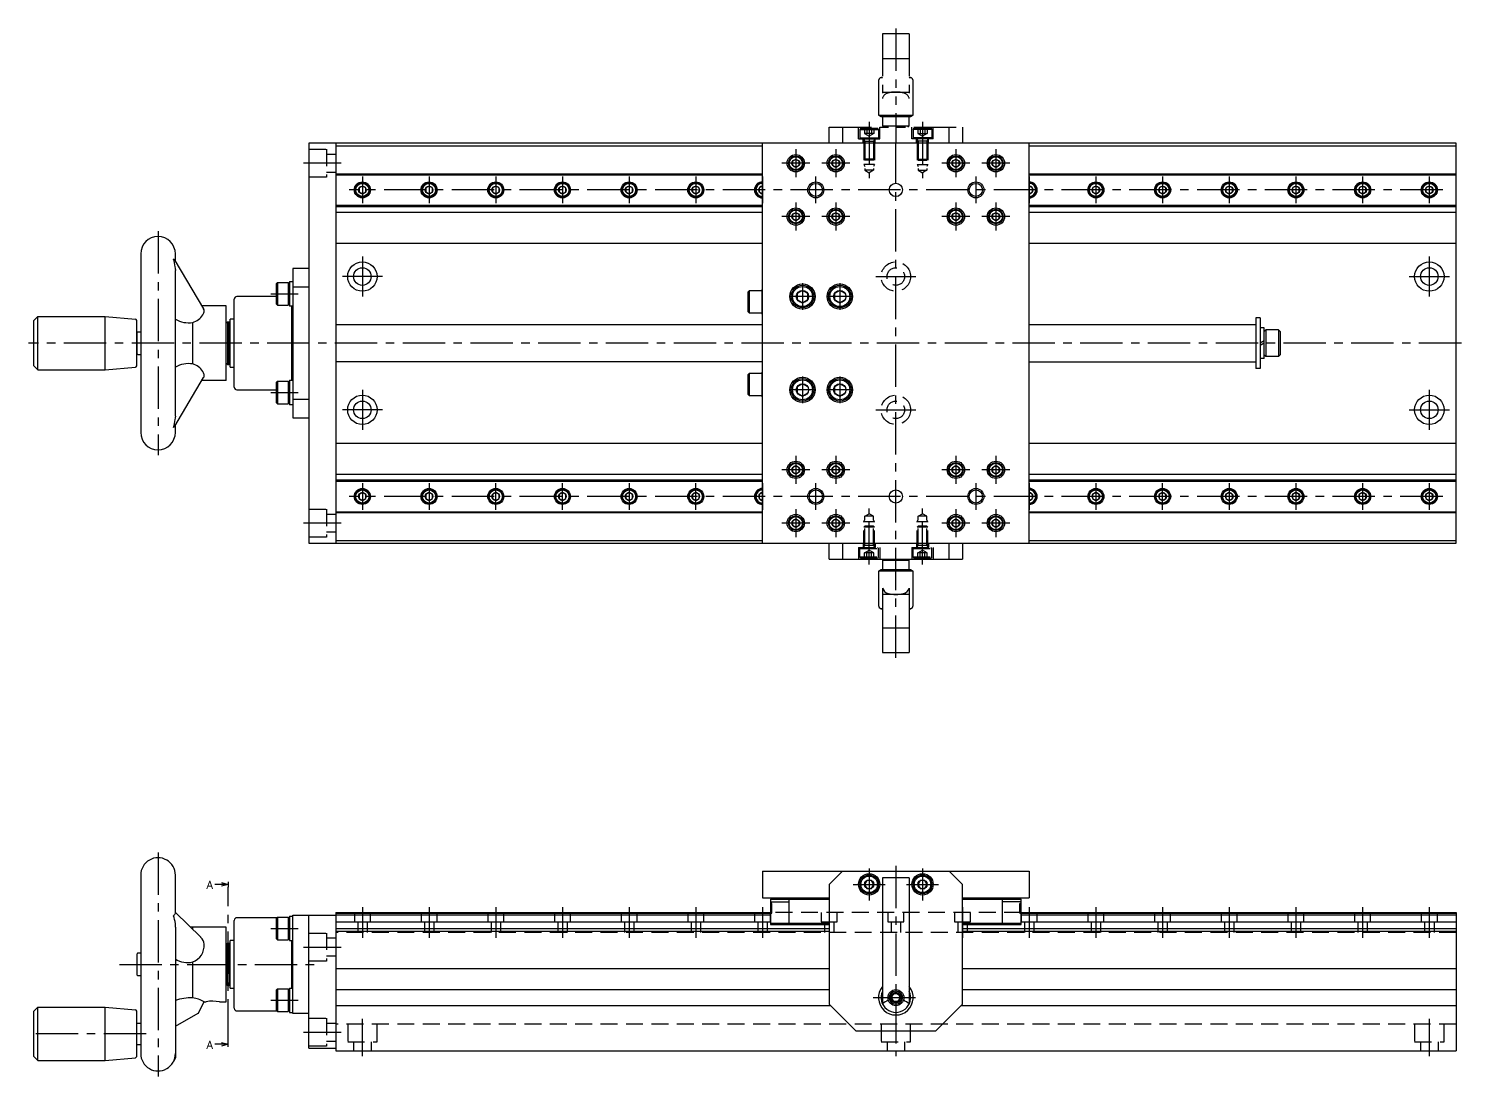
# Model space of a CAD drawing. Extents: x 0 to 819, y -11 to 401.
# Drawn here: x 282 to 819, y 8 to 401 of the extents above; entities that cross this region are included whole.
import ezdxf

# ---------------------------------------------------------------- set-up
doc = ezdxf.new("R2010")
doc.units = 0
doc.header["$LTSCALE"] = 0.5
for name, pattern in [('CENTER', [50.8, 31.75, -6.35, 6.35, -6.35]), ('DASHED', [19.05, 12.7, -6.35]), ('PHANTOM', [63.5, 31.75, -6.35, 6.35, -6.35, 6.35, -6.35])]:
    doc.linetypes.add(name, pattern=pattern)
doc.layers.get('0').update_dxf_attribs({"linetype": 'CONTINUOUS'})
for name, color, linetype in [('MSM_CENTER', 1, 'CENTER'), ('MSM_CONTINUOUS', 7, 'CONTINUOUS'), ('MSM_DASHED', 4, 'DASHED'), ('MSM_IMAGINARY', 6, 'PHANTOM'), ('MSM_NARROW', 5, 'CONTINUOUS'), ('MSM_PART_NUMBER', 7, 'CONTINUOUS')]:
    doc.layers.add(name, color=color, linetype=linetype)
doc.styles.get("Standard").update_dxf_attribs({"font": 'txt.shx', "height": 3, "bigfont": 'bigfont.shx'})

# ---------------------------------------------------------------- blocks, each defined once
blk = doc.blocks.new('_OPEN30')
at = {"color": 0, "linetype": 'BYBLOCK'}
for p, q in [((-1, 0.27), (0, 0)), ((0, 0), (-1, -0.27)), ((0, 0), (-1, 0))]:
    blk.add_line(p, q, dxfattribs=at)

msp = doc.modelspace()

# ---------------------------------------------------------------- linework, layer by layer
at = {"layer": 'MSM_CENTER'}
for p, q in [((596.95, 366), (596.95, 344.96)), ((616.95, 366), (616.95, 344.96)), ((569.45, 355.75), (569.45, 345.25)), ((584.45, 355.75), (584.45, 345.25)), ((606.95, 165), (606.95, 358)), ((629.45, 355.75), (629.45, 345.25)), ((644.45, 355.75), (644.45, 345.25)), ((398.95, 350.5), (384.95, 350.5)), ((574.7, 350.5), (564.2, 350.5)), ((589.7, 350.5), (579.2, 350.5)), ((634.7, 350.5), (624.2, 350.5)), ((649.7, 350.5), (639.2, 350.5)), ((406.95, 345.5), (406.95, 335.5)), ((431.95, 345.5), (431.95, 335.5)), ((456.95, 345.5), (456.95, 335.5)), ((481.95, 345.5), (481.95, 335.5)), ((506.95, 345.5), (506.95, 335.5)), ((531.95, 345.5), (531.95, 335.5)), ((556.95, 345.5), (556.95, 335.5)), ((576.95, 335.5), (576.95, 345.5)), ((636.95, 345.5), (636.95, 335.5)), ((656.95, 345.5), (656.95, 335.5)), ((681.95, 345.5), (681.95, 335.5)), ((706.95, 345.5), (706.95, 335.5)), ((731.95, 345.5), (731.95, 335.5)), ((756.95, 345.5), (756.95, 335.5)), ((781.95, 345.5), (781.95, 335.5)), ((806.95, 345.5), (806.95, 335.5)), ((811.95, 340.5), (401.95, 340.5)), ((569.45, 335.75), (569.45, 325.25)), ((584.45, 335.75), (584.45, 325.25)), ((629.45, 335.75), (629.45, 325.25)), ((644.45, 335.75), (644.45, 325.25)), ((574.7, 330.5), (564.2, 330.5)), ((589.7, 330.5), (579.2, 330.5)), ((634.7, 330.5), (624.2, 330.5)), ((649.7, 330.5), (639.2, 330.5)), ((330.35, 325), (330.35, 241)), ((406.95, 315.5), (406.95, 300.5)), ((806.95, 315.5), (806.95, 300.5)), ((414.45, 308), (399.45, 308)), ((599.45, 308), (614.45, 308)), ((799.45, 308), (814.45, 308)), ((372.65, 301.5), (382.95, 301.5)), ((571.95, 305.5), (571.95, 295.5)), ((585.95, 305.5), (585.95, 295.5)), ((576.95, 300.5), (566.95, 300.5)), ((590.95, 300.5), (580.95, 300.5)), ((818.95, 283), (281.85, 283)), ((571.95, 270.5), (571.95, 260.5)), ((585.95, 270.5), (585.95, 260.5)), ((372.65, 264.5), (382.95, 264.5)), ((406.95, 265.5), (406.95, 250.5)), ((576.95, 265.5), (566.95, 265.5)), ((590.95, 265.5), (580.95, 265.5)), ((806.95, 265.5), (806.95, 250.5)), ((414.45, 258), (399.45, 258)), ((599.45, 258), (614.45, 258)), ((799.45, 258), (814.45, 258)), ((569.45, 240.75), (569.45, 230.25)), ((584.45, 240.75), (584.45, 230.25)), ((629.45, 240.75), (629.45, 230.25)), ((644.45, 240.75), (644.45, 230.25)), ((574.7, 235.5), (564.2, 235.5)), ((589.7, 235.5), (579.2, 235.5)), ((634.7, 235.5), (624.2, 235.5)), ((649.7, 235.5), (639.2, 235.5)), ((406.95, 230.5), (406.95, 220.5)), ((431.95, 230.5), (431.95, 220.5)), ((456.95, 220.5), (456.95, 230.5)), ((481.95, 220.5), (481.95, 230.5)), ((506.95, 230.5), (506.95, 220.5)), ((531.95, 220.5), (531.95, 230.5)), ((556.95, 230.5), (556.95, 220.5)), ((576.95, 220.5), (576.95, 230.5)), ((636.95, 230.5), (636.95, 220.5)), ((656.95, 230.5), (656.95, 220.5)), ((681.95, 230.5), (681.95, 220.5)), ((706.95, 220.5), (706.95, 230.5)), ((731.95, 230.5), (731.95, 220.5)), ((756.95, 230.5), (756.95, 220.5)), ((781.95, 230.5), (781.95, 220.5)), ((806.95, 230.5), (806.95, 220.5)), ((811.95, 225.5), (401.95, 225.5)), ((569.45, 220.75), (569.45, 210.25)), ((584.45, 220.75), (584.45, 210.25)), ((596.95, 200), (596.95, 221.03)), ((616.95, 200), (616.95, 221.03)), ((629.45, 220.75), (629.45, 210.25)), ((644.45, 220.75), (644.45, 210.25)), ((398.95, 215.5), (384.95, 215.5)), ((574.7, 215.5), (564.2, 215.5)), ((589.7, 215.5), (579.2, 215.5)), ((634.7, 215.5), (624.2, 215.5)), ((649.7, 215.5), (639.2, 215.5)), ((330.35, 92), (330.35, 7.98)), ((596.95, 86), (596.95, 74)), ((606.95, 87), (606.95, 15.5)), ((616.95, 86), (616.95, 74)), ((356.65, 21), (356.65, 79)), ((590.95, 80), (602.95, 80)), ((610.95, 80), (622.95, 80)), ((406.95, 71.5), (406.95, 60)), ((431.95, 71.5), (431.95, 60)), ((456.95, 71.5), (456.95, 60)), ((481.95, 71.5), (481.95, 60)), ((506.95, 71.5), (506.95, 60)), ((531.95, 71.5), (531.95, 60)), ((556.95, 71.5), (556.95, 60)), ((581.95, 71.5), (581.95, 60)), ((631.95, 71.5), (631.95, 60)), ((656.95, 71.5), (656.95, 60)), ((681.95, 71.5), (681.95, 60)), ((706.95, 71.5), (706.95, 60)), ((731.95, 71.5), (731.95, 60)), ((756.95, 71.5), (756.95, 60)), ((781.95, 71.5), (781.95, 60)), ((806.95, 71.5), (806.95, 60)), ((372.65, 63.5), (382.95, 63.5)), ((384.95, 56.5), (398.95, 56.5)), ((315.85, 50), (388.95, 50)), ((372.65, 36.5), (382.95, 36.5)), ((598.45, 37.5), (615.45, 37.5)), ((406.95, 15.5), (406.95, 29.5)), ((806.95, 29.5), (806.95, 15.5)), ((325.85, 23.98), (281.85, 23.98)), ((384.95, 24.5), (398.95, 24.5))]:
    msp.add_line(p, q, dxfattribs=at)
at = {"layer": 'MSM_CONTINUOUS'}
for p, q in [((386.95, 358), (386.95, 208)), ((816.95, 358), (386.95, 358)), ((396.95, 358), (396.95, 208)), ((396.95, 357), (556.95, 357)), ((556.95, 208), (556.95, 358)), ((656.95, 208), (656.95, 358)), ((656.95, 357), (816.95, 357)), ((816.95, 208), (816.95, 358)), ((569.45, 351.94), (568.2, 351.22)), ((568.2, 351.22), (568.2, 349.77)), ((568.2, 349.77), (569.45, 349.05)), ((570.7, 351.22), (569.45, 351.94)), ((569.45, 349.05), (570.7, 349.77)), ((570.7, 349.77), (570.7, 351.22)), ((584.45, 351.94), (583.2, 351.22)), ((583.2, 351.22), (583.2, 349.77)), ((583.2, 349.77), (584.45, 349.05)), ((585.7, 351.22), (584.45, 351.94)), ((584.45, 349.05), (585.7, 349.77)), ((585.7, 349.77), (585.7, 351.22)), ((629.45, 351.94), (628.2, 351.22)), ((628.2, 351.22), (628.2, 349.77)), ((628.2, 349.77), (629.45, 349.05)), ((630.7, 351.22), (629.45, 351.94)), ((629.45, 349.05), (630.7, 349.77)), ((630.7, 349.77), (630.7, 351.22)), ((644.45, 351.94), (643.2, 351.22)), ((643.2, 351.22), (643.2, 349.77)), ((643.2, 349.77), (644.45, 349.05)), ((645.7, 351.22), (644.45, 351.94)), ((644.45, 349.05), (645.7, 349.77)), ((645.7, 349.77), (645.7, 351.22)), ((396.95, 346.5), (556.95, 346.5)), ((396.95, 346.2), (556.95, 346.2)), ((656.95, 346.5), (816.95, 346.5)), ((656.95, 346.2), (816.95, 346.2)), ((406.95, 341.94), (405.7, 341.22)), ((405.7, 341.22), (405.7, 339.77)), ((405.7, 339.77), (406.95, 339.05)), ((408.2, 341.22), (406.95, 341.94)), ((406.95, 339.05), (408.2, 339.77)), ((408.2, 339.77), (408.2, 341.22)), ((431.95, 341.94), (430.7, 341.22)), ((430.7, 341.22), (430.7, 339.77)), ((430.7, 339.77), (431.95, 339.05)), ((433.2, 341.22), (431.95, 341.94)), ((431.95, 339.05), (433.2, 339.77)), ((433.2, 339.77), (433.2, 341.22)), ((456.95, 341.94), (455.7, 341.22)), ((455.7, 341.22), (455.7, 339.77)), ((455.7, 339.77), (456.95, 339.05)), ((458.2, 341.22), (456.95, 341.94)), ((456.95, 339.05), (458.2, 339.77)), ((458.2, 339.77), (458.2, 341.22)), ((481.95, 341.94), (480.7, 341.22)), ((480.7, 341.22), (480.7, 339.77)), ((480.7, 339.77), (481.95, 339.05)), ((483.2, 341.22), (481.95, 341.94)), ((481.95, 339.05), (483.2, 339.77)), ((483.2, 339.77), (483.2, 341.22)), ((506.95, 341.94), (505.7, 341.22)), ((505.7, 341.22), (505.7, 339.77)), ((505.7, 339.77), (506.95, 339.05)), ((508.2, 341.22), (506.95, 341.94)), ((506.95, 339.05), (508.2, 339.77)), ((508.2, 339.77), (508.2, 341.22)), ((531.95, 341.94), (530.7, 341.22)), ((530.7, 341.22), (530.7, 339.77)), ((530.7, 339.77), (531.95, 339.05)), ((533.2, 341.22), (531.95, 341.94)), ((531.95, 339.05), (533.2, 339.77)), ((533.2, 339.77), (533.2, 341.22)), ((556.95, 341.94), (555.7, 341.22)), ((555.7, 341.22), (555.7, 339.77)), ((555.7, 339.77), (556.95, 339.05)), ((658.2, 341.22), (656.95, 341.94)), ((656.95, 339.05), (658.2, 339.77)), ((658.2, 339.77), (658.2, 341.22)), ((681.95, 341.94), (680.7, 341.22)), ((680.7, 341.22), (680.7, 339.77)), ((680.7, 339.77), (681.95, 339.05)), ((683.2, 341.22), (681.95, 341.94)), ((681.95, 339.05), (683.2, 339.77)), ((683.2, 339.77), (683.2, 341.22)), ((706.95, 341.94), (705.7, 341.22)), ((705.7, 341.22), (705.7, 339.77)), ((705.7, 339.77), (706.95, 339.05)), ((708.2, 341.22), (706.95, 341.94)), ((706.95, 339.05), (708.2, 339.77)), ((708.2, 339.77), (708.2, 341.22)), ((731.95, 341.94), (730.7, 341.22)), ((730.7, 341.22), (730.7, 339.77)), ((730.7, 339.77), (731.95, 339.05)), ((733.2, 341.22), (731.95, 341.94)), ((731.95, 339.05), (733.2, 339.77)), ((733.2, 339.77), (733.2, 341.22)), ((756.95, 341.94), (755.7, 341.22)), ((755.7, 341.22), (755.7, 339.77)), ((755.7, 339.77), (756.95, 339.05)), ((758.2, 341.22), (756.95, 341.94)), ((756.95, 339.05), (758.2, 339.77)), ((758.2, 339.77), (758.2, 341.22)), ((781.95, 341.94), (780.7, 341.22)), ((780.7, 341.22), (780.7, 339.77)), ((780.7, 339.77), (781.95, 339.05)), ((783.2, 341.22), (781.95, 341.94)), ((781.95, 339.05), (783.2, 339.77)), ((783.2, 339.77), (783.2, 341.22)), ((806.95, 341.94), (805.7, 341.22)), ((805.7, 341.22), (805.7, 339.77)), ((805.7, 339.77), (806.95, 339.05)), ((808.2, 341.22), (806.95, 341.94)), ((806.95, 339.05), (808.2, 339.77)), ((808.2, 339.77), (808.2, 341.22)), ((396.95, 334.79), (556.95, 334.79)), ((396.95, 334.5), (556.95, 334.5)), ((396.95, 334.24), (556.95, 334.24)), ((656.95, 334.79), (816.95, 334.79)), ((656.95, 334.5), (816.95, 334.5)), ((656.95, 334.24), (816.95, 334.24)), ((396.95, 332.12), (556.95, 332.12)), ((569.45, 331.94), (568.2, 331.22)), ((568.2, 331.22), (568.2, 329.77)), ((568.2, 329.77), (569.45, 329.05)), ((570.7, 331.22), (569.45, 331.94)), ((569.45, 329.05), (570.7, 329.77)), ((570.7, 329.77), (570.7, 331.22)), ((584.45, 331.94), (583.2, 331.22)), ((583.2, 331.22), (583.2, 329.77)), ((583.2, 329.77), (584.45, 329.05)), ((585.7, 331.22), (584.45, 331.94)), ((584.45, 329.05), (585.7, 329.77)), ((585.7, 329.77), (585.7, 331.22)), ((629.45, 331.94), (628.2, 331.22)), ((628.2, 331.22), (628.2, 329.77)), ((628.2, 329.77), (629.45, 329.05)), ((630.7, 331.22), (629.45, 331.94)), ((629.45, 329.05), (630.7, 329.77)), ((630.7, 329.77), (630.7, 331.22)), ((644.45, 331.94), (643.2, 331.22)), ((643.2, 331.22), (643.2, 329.77)), ((643.2, 329.77), (644.45, 329.05)), ((645.7, 331.22), (644.45, 331.94)), ((644.45, 329.05), (645.7, 329.77)), ((645.7, 329.77), (645.7, 331.22)), ((656.95, 332.12), (816.95, 332.12)), ((396.95, 320.5), (556.95, 320.5)), ((656.95, 320.5), (816.95, 320.5)), ((323.85, 316.5), (323.85, 249.5)), ((336.69, 314.07), (347.46, 295.86)), ((336.85, 313.79), (336.85, 316.5)), ((336.85, 310.27), (336.85, 310.28)), ((336.85, 255.72), (336.85, 310.27)), ((386.95, 311), (380.95, 311)), ((380.95, 311), (380.95, 255)), ((375.15, 305.75), (374.65, 305.25)), ((374.65, 305.25), (374.65, 297.75)), ((375.15, 305.75), (375.15, 297.25)), ((375.15, 305.75), (379.15, 305.75)), ((379.15, 305.75), (379.65, 305.25)), ((379.15, 305.75), (379.15, 297.25)), ((379.65, 306.1), (380.95, 306.1)), ((379.65, 306.1), (379.65, 296.9)), ((386.95, 304.01), (380.95, 304.01)), ((551.65, 302.25), (552.15, 302.75)), ((551.65, 294.75), (551.65, 302.25)), ((552.15, 302.75), (556.65, 302.75)), ((552.15, 294.25), (552.15, 302.75)), ((556.65, 303.1), (556.95, 303.1)), ((556.65, 303.1), (556.65, 293.9)), ((571.95, 302.8), (569.95, 301.65)), ((569.95, 301.65), (569.95, 299.34)), ((573.95, 301.65), (571.95, 302.8)), ((573.95, 299.34), (573.95, 301.65)), ((585.95, 302.8), (583.95, 301.65)), ((583.95, 301.65), (583.95, 299.34)), ((587.95, 301.65), (585.95, 302.8)), ((355.85, 297), (346.79, 297)), ((355.85, 269), (355.85, 297)), ((358.95, 266.5), (358.95, 299.5)), ((374.65, 300.5), (359.95, 300.5)), ((375.15, 297.25), (374.65, 297.75)), ((375.15, 297.25), (379.15, 297.25)), ((379.15, 297.25), (379.65, 297.75)), ((380.95, 296.9), (379.65, 296.9)), ((380.55, 269.1), (380.55, 296.9)), ((556.65, 298.5), (556.95, 298.67)), ((556.65, 297.74), (556.95, 297.92)), ((569.95, 299.34), (571.95, 298.19)), ((571.95, 298.19), (573.95, 299.34)), ((583.95, 299.34), (585.95, 298.19)), ((585.95, 298.19), (587.95, 299.34)), ((283.85, 291.5), (285.35, 293)), ((283.85, 274.5), (283.85, 291.5)), ((285.35, 273), (285.35, 293)), ((285.35, 293), (310.52, 293)), ((310.52, 273), (310.52, 293)), ((310.52, 293), (321.9, 292)), ((322.35, 274.49), (322.35, 291.5)), ((343.35, 275.2), (343.35, 290.79)), ((356.35, 291), (355.85, 290.5)), ((356.35, 291), (356.35, 275)), ((356.35, 291), (356.95, 291)), ((356.95, 275), (356.95, 291)), ((356.95, 291), (357.45, 290.5)), ((358.95, 292), (357.45, 292)), ((357.45, 274), (357.45, 292)), ((552.15, 294.25), (551.65, 294.75)), ((556.65, 294.25), (552.15, 294.25)), ((556.65, 293.9), (556.95, 293.9)), ((741.95, 292.5), (741.95, 273.5)), ((743.55, 292.5), (741.95, 292.5)), ((743.55, 292.5), (743.55, 273.5)), ((322.55, 287), (322.35, 287)), ((322.55, 279), (322.55, 287)), ((322.8, 287.25), (323.85, 287.25)), ((396.95, 290), (556.95, 290)), ((656.95, 290), (741.95, 290)), ((745.05, 288.7), (743.55, 288.7)), ((745.05, 277.3), (745.05, 288.7)), ((745.65, 288), (745.05, 287.4)), ((745.65, 288), (745.65, 278)), ((750.45, 288), (745.65, 288)), ((750.45, 288), (750.45, 278)), ((750.45, 288), (751.05, 287.4)), ((751.05, 287.4), (751.05, 278.6)), ((558.95, 283), (558.95, 283)), ((745.05, 283.86), (743.55, 283)), ((745.05, 283), (743.55, 282.13)), ((283.85, 274.5), (285.35, 273)), ((310.52, 273), (321.9, 273.99)), ((322.55, 279), (322.35, 279)), ((322.8, 278.75), (323.85, 278.75)), ((356.35, 275), (355.85, 275.5)), ((356.35, 275), (356.95, 275)), ((356.95, 275), (357.45, 275.5)), ((357.45, 274), (358.95, 274)), ((556.95, 276), (396.95, 276)), ((656.95, 276), (741.95, 276)), ((745.05, 277.3), (743.55, 277.3)), ((745.65, 278), (745.05, 278.6)), ((750.45, 278), (745.65, 278)), ((750.45, 278), (751.05, 278.6)), ((285.35, 273), (310.52, 273)), ((336.69, 251.92), (347.46, 270.13)), ((355.85, 269), (346.79, 269)), ((375.15, 268.75), (374.65, 268.25)), ((375.15, 268.75), (375.15, 260.25)), ((375.15, 268.75), (379.15, 268.75)), ((379.15, 268.75), (379.65, 268.25)), ((379.15, 268.75), (379.15, 260.25)), ((379.65, 269.1), (380.95, 269.1)), ((379.65, 269.1), (379.65, 259.9)), ((551.65, 271.25), (552.15, 271.75)), ((551.65, 263.75), (551.65, 271.25)), ((552.15, 271.75), (556.65, 271.75)), ((552.15, 263.25), (552.15, 271.75)), ((556.65, 272.1), (556.95, 272.1)), ((556.65, 272.1), (556.65, 262.9)), ((743.55, 273.5), (741.95, 273.5)), ((359.95, 265.5), (374.65, 265.5)), ((374.65, 268.25), (374.65, 260.75)), ((552.15, 263.25), (551.65, 263.75)), ((556.65, 263.25), (552.15, 263.25)), ((556.65, 267.5), (556.95, 267.67)), ((556.65, 266.74), (556.95, 266.92)), ((571.95, 267.8), (569.95, 266.65)), ((569.95, 266.65), (569.95, 264.34)), ((569.95, 264.34), (571.95, 263.19)), ((573.95, 266.65), (571.95, 267.8)), ((571.95, 263.19), (573.95, 264.34)), ((585.95, 267.8), (583.95, 266.65)), ((583.95, 266.65), (583.95, 264.34)), ((583.95, 264.34), (585.95, 263.19)), ((587.95, 266.65), (585.95, 267.8)), ((585.95, 263.19), (587.95, 264.34)), ((375.15, 260.25), (374.65, 260.75)), ((375.15, 260.25), (379.15, 260.25)), ((379.15, 260.25), (379.65, 260.75)), ((380.95, 259.9), (379.65, 259.9)), ((380.95, 261.98), (386.95, 261.98)), ((556.65, 262.9), (556.95, 262.9)), ((336.85, 255.72), (336.85, 255.71)), ((380.95, 255), (386.95, 255)), ((336.85, 249.5), (336.85, 252.2)), ((396.95, 245.5), (556.95, 245.5)), ((656.95, 245.5), (816.95, 245.5)), ((569.45, 236.94), (568.2, 236.22)), ((570.7, 236.22), (569.45, 236.94)), ((584.45, 236.94), (583.2, 236.22)), ((585.7, 236.22), (584.45, 236.94)), ((629.45, 236.94), (628.2, 236.22)), ((630.7, 236.22), (629.45, 236.94)), ((644.45, 236.94), (643.2, 236.22)), ((645.7, 236.22), (644.45, 236.94)), ((396.95, 233.87), (556.95, 233.87)), ((396.95, 231.75), (556.95, 231.75)), ((396.95, 231.5), (556.95, 231.5)), ((396.95, 231.2), (556.95, 231.2)), ((568.2, 236.22), (568.2, 234.77)), ((568.2, 234.77), (569.45, 234.05)), ((569.45, 234.05), (570.7, 234.77)), ((570.7, 234.77), (570.7, 236.22)), ((583.2, 236.22), (583.2, 234.77)), ((583.2, 234.77), (584.45, 234.05)), ((584.45, 234.05), (585.7, 234.77)), ((585.7, 234.77), (585.7, 236.22)), ((628.2, 236.22), (628.2, 234.77)), ((628.2, 234.77), (629.45, 234.05)), ((629.45, 234.05), (630.7, 234.77)), ((630.7, 234.77), (630.7, 236.22)), ((643.2, 236.22), (643.2, 234.77)), ((643.2, 234.77), (644.45, 234.05)), ((644.45, 234.05), (645.7, 234.77)), ((645.7, 234.77), (645.7, 236.22)), ((656.95, 233.87), (816.95, 233.87)), ((656.95, 231.75), (816.95, 231.75)), ((656.95, 231.5), (816.95, 231.5)), ((656.95, 231.2), (816.95, 231.2)), ((406.95, 226.94), (405.7, 226.22)), ((405.7, 226.22), (405.7, 224.77)), ((408.2, 226.22), (406.95, 226.94)), ((408.2, 224.77), (408.2, 226.22)), ((431.95, 226.94), (430.7, 226.22)), ((430.7, 226.22), (430.7, 224.77)), ((433.2, 226.22), (431.95, 226.94)), ((433.2, 224.77), (433.2, 226.22)), ((456.95, 226.94), (455.7, 226.22)), ((455.7, 226.22), (455.7, 224.77)), ((458.2, 226.22), (456.95, 226.94)), ((458.2, 224.77), (458.2, 226.22)), ((481.95, 226.94), (480.7, 226.22)), ((480.7, 226.22), (480.7, 224.77)), ((483.2, 226.22), (481.95, 226.94)), ((483.2, 224.77), (483.2, 226.22)), ((506.95, 226.94), (505.7, 226.22)), ((505.7, 226.22), (505.7, 224.77)), ((508.2, 226.22), (506.95, 226.94)), ((508.2, 224.77), (508.2, 226.22)), ((531.95, 226.94), (530.7, 226.22)), ((530.7, 226.22), (530.7, 224.77)), ((533.2, 226.22), (531.95, 226.94)), ((533.2, 224.77), (533.2, 226.22)), ((556.95, 226.94), (555.7, 226.22)), ((555.7, 226.22), (555.7, 224.77)), ((658.2, 226.22), (656.95, 226.94)), ((658.2, 224.77), (658.2, 226.22)), ((681.95, 226.94), (680.7, 226.22)), ((680.7, 226.22), (680.7, 224.77)), ((683.2, 226.22), (681.95, 226.94)), ((683.2, 224.77), (683.2, 226.22)), ((706.95, 226.94), (705.7, 226.22)), ((705.7, 226.22), (705.7, 224.77)), ((708.2, 226.22), (706.95, 226.94)), ((708.2, 224.77), (708.2, 226.22)), ((731.95, 226.94), (730.7, 226.22)), ((730.7, 226.22), (730.7, 224.77)), ((733.2, 226.22), (731.95, 226.94)), ((733.2, 224.77), (733.2, 226.22)), ((756.95, 226.94), (755.7, 226.22)), ((755.7, 226.22), (755.7, 224.77)), ((758.2, 226.22), (756.95, 226.94)), ((758.2, 224.77), (758.2, 226.22)), ((781.95, 226.94), (780.7, 226.22)), ((780.7, 226.22), (780.7, 224.77)), ((783.2, 226.22), (781.95, 226.94)), ((783.2, 224.77), (783.2, 226.22)), ((806.95, 226.94), (805.7, 226.22)), ((805.7, 226.22), (805.7, 224.77)), ((808.2, 226.22), (806.95, 226.94)), ((808.2, 224.77), (808.2, 226.22)), ((405.7, 224.77), (406.95, 224.05)), ((406.95, 224.05), (408.2, 224.77)), ((430.7, 224.77), (431.95, 224.05)), ((431.95, 224.05), (433.2, 224.77)), ((455.7, 224.77), (456.95, 224.05)), ((456.95, 224.05), (458.2, 224.77)), ((480.7, 224.77), (481.95, 224.05)), ((481.95, 224.05), (483.2, 224.77)), ((505.7, 224.77), (506.95, 224.05)), ((506.95, 224.05), (508.2, 224.77)), ((530.7, 224.77), (531.95, 224.05)), ((531.95, 224.05), (533.2, 224.77)), ((555.7, 224.77), (556.95, 224.05)), ((656.95, 224.05), (658.2, 224.77)), ((680.7, 224.77), (681.95, 224.05)), ((681.95, 224.05), (683.2, 224.77)), ((705.7, 224.77), (706.95, 224.05)), ((706.95, 224.05), (708.2, 224.77)), ((730.7, 224.77), (731.95, 224.05)), ((731.95, 224.05), (733.2, 224.77)), ((755.7, 224.77), (756.95, 224.05)), ((756.95, 224.05), (758.2, 224.77)), ((780.7, 224.77), (781.95, 224.05)), ((781.95, 224.05), (783.2, 224.77)), ((805.7, 224.77), (806.95, 224.05)), ((806.95, 224.05), (808.2, 224.77)), ((396.95, 219.79), (556.95, 219.79)), ((396.95, 219.5), (556.95, 219.5)), ((569.45, 216.94), (568.2, 216.22)), ((568.2, 216.22), (568.2, 214.77)), ((570.7, 216.22), (569.45, 216.94)), ((570.7, 214.77), (570.7, 216.22)), ((584.45, 216.94), (583.2, 216.22)), ((583.2, 216.22), (583.2, 214.77)), ((585.7, 216.22), (584.45, 216.94)), ((585.7, 214.77), (585.7, 216.22)), ((629.45, 216.94), (628.2, 216.22)), ((628.2, 216.22), (628.2, 214.77)), ((630.7, 216.22), (629.45, 216.94)), ((630.7, 214.77), (630.7, 216.22)), ((644.45, 216.94), (643.2, 216.22)), ((643.2, 216.22), (643.2, 214.77)), ((645.7, 216.22), (644.45, 216.94)), ((645.7, 214.77), (645.7, 216.22)), ((656.95, 219.79), (816.95, 219.79)), ((656.95, 219.5), (816.95, 219.5)), ((568.2, 214.77), (569.45, 214.05)), ((569.45, 214.05), (570.7, 214.77)), ((583.2, 214.77), (584.45, 214.05)), ((584.45, 214.05), (585.7, 214.77)), ((628.2, 214.77), (629.45, 214.05)), ((629.45, 214.05), (630.7, 214.77)), ((643.2, 214.77), (644.45, 214.05)), ((644.45, 214.05), (645.7, 214.77)), ((386.95, 208), (816.95, 208)), ((396.95, 209), (556.95, 209)), ((581.95, 202), (581.95, 208)), ((586.95, 208), (586.95, 202)), ((626.95, 202), (626.95, 208)), ((631.95, 208), (631.95, 202)), ((656.95, 209), (816.95, 209)), ((581.95, 202), (631.95, 202)), ((602.45, 202), (601.95, 201.5)), ((601.95, 201.5), (601.95, 198)), ((611.95, 201.5), (601.95, 201.5)), ((611.95, 201.5), (611.45, 202)), ((611.95, 198), (611.95, 201.5)), ((601.32, 198), (600.45, 197.5)), ((600.45, 197.5), (600.45, 184.63)), ((613.45, 197.5), (600.45, 197.5)), ((612.59, 198), (601.32, 198)), ((613.45, 197.5), (612.59, 198)), ((613.45, 184.63), (613.45, 197.5)), ((601.95, 191.14), (601.95, 167)), ((611.95, 188.78), (601.95, 188.78)), ((611.95, 191.14), (611.95, 167)), ((601.95, 183.37), (601.42, 183.37)), ((612.48, 183.37), (611.95, 183.37)), ((601.95, 176.22), (611.95, 176.22)), ((601.95, 167), (611.95, 167)), ((330.35, 90), (330.35, 90)), ((323.85, 83.5), (323.85, 16.5)), ((336.85, 69.47), (336.85, 83.5)), ((556.95, 85), (556.95, 75)), ((556.95, 85), (656.95, 85)), ((586.95, 85), (581.95, 80)), ((596.09, 81.5), (595.22, 80)), ((597.82, 81.5), (596.09, 81.5)), ((598.68, 80), (597.82, 81.5)), ((611.95, 82.5), (601.95, 82.5)), ((601.95, 82.5), (601.95, 35.14)), ((611.95, 82.5), (611.95, 35.14)), ((616.09, 81.5), (615.22, 80)), ((617.82, 81.5), (616.09, 81.5)), ((618.68, 80), (617.82, 81.5)), ((631.95, 80), (626.95, 85)), ((656.95, 85), (656.95, 75)), ((581.95, 80), (581.95, 35)), ((595.22, 80), (596.09, 78.5)), ((596.09, 78.5), (597.82, 78.5)), ((597.82, 78.5), (598.68, 80)), ((615.22, 80), (616.09, 78.5)), ((616.09, 78.5), (617.82, 78.5)), ((617.82, 78.5), (618.68, 80)), ((631.95, 35), (631.95, 80)), ((556.95, 75), (581.95, 75)), ((560, 74.5), (581.95, 74.5)), ((560, 74.5), (560, 65)), ((560, 73.5), (567, 73.5)), ((560.5, 72.8), (560, 72.8)), ((560.5, 72.5), (560, 72.5)), ((560.5, 69.2), (560.5, 72.8)), ((567, 65), (567, 75)), ((631.95, 75), (656.95, 75)), ((631.95, 74.5), (653.9, 74.5)), ((646.9, 65), (646.9, 75)), ((653.9, 73.5), (646.9, 73.5)), ((653.9, 72.8), (653.4, 72.8)), ((653.4, 69.2), (653.4, 72.8)), ((653.9, 72.5), (653.4, 72.5)), ((653.9, 65), (653.9, 74.5)), ((336.85, 69.47), (346.37, 60.18)), ((358.95, 33.5), (358.95, 66.5)), ((374.9, 67.5), (359.95, 67.5)), ((375.15, 67.75), (374.65, 67.25)), ((374.65, 67.25), (374.65, 59.75)), ((375.15, 67.75), (375.15, 59.25)), ((375.15, 67.75), (379.15, 67.75)), ((379.15, 67.75), (379.65, 67.25)), ((379.15, 67.75), (379.15, 59.25)), ((379.65, 68.1), (380.95, 68.1)), ((379.65, 68.1), (379.65, 58.9)), ((380.95, 68.5), (396.95, 68.5)), ((380.95, 31.5), (380.95, 68.5)), ((386.95, 18.5), (386.95, 68.5)), ((396.95, 69.5), (560.5, 69.5)), ((396.95, 69.5), (396.95, 17.5)), ((396.95, 69.2), (560, 69.2)), ((396.95, 68.55), (560, 68.55)), ((396.95, 65.95), (560, 65.95)), ((560, 69.2), (560.5, 69.2)), ((560, 65.5), (581.95, 65.5)), ((560, 65), (581.95, 65)), ((631.95, 65.5), (653.9, 65.5)), ((631.95, 65), (653.9, 65)), ((653.4, 69.5), (816.95, 69.5)), ((653.4, 69.2), (653.9, 69.2)), ((653.9, 69.2), (816.95, 69.2)), ((653.9, 68.55), (816.95, 68.55)), ((653.9, 65.95), (816.95, 65.95)), ((816.95, 69.5), (816.95, 17.5)), ((336.85, 63.89), (336.85, 14.91)), ((343.35, 63.98), (342.39, 64.06)), ((343.35, 63.13), (343.35, 63.98)), ((355.85, 63.98), (343.35, 63.98)), ((355.85, 35.98), (355.85, 63.98)), ((375.15, 59.25), (374.65, 59.75)), ((375.15, 59.25), (379.15, 59.25)), ((379.15, 59.25), (379.65, 59.75)), ((396.95, 63.5), (581.95, 63.5)), ((396.95, 62.49), (581.95, 62.49)), ((631.95, 63.5), (816.95, 63.5)), ((631.95, 62.49), (816.95, 62.49)), ((322.55, 45.98), (322.55, 54)), ((323.85, 54.25), (322.8, 54.25)), ((356.35, 58), (355.85, 57.5)), ((356.35, 42), (356.35, 58)), ((356.35, 58), (356.95, 58)), ((356.95, 58), (356.95, 42)), ((356.95, 58), (357.45, 57.5)), ((358.95, 59), (357.45, 59)), ((357.45, 41), (357.45, 59)), ((379.65, 58.9), (380.95, 58.9)), ((380.55, 41.1), (380.55, 58.9)), ((343.35, 37.41), (343.35, 50.91)), ((396.95, 48.5), (581.95, 48.5)), ((631.95, 48.5), (816.95, 48.5)), ((323.85, 45.73), (322.8, 45.73)), ((356.35, 42), (355.85, 42.5)), ((356.35, 42), (356.95, 42)), ((356.95, 42), (357.45, 42.5)), ((357.45, 41), (358.95, 41)), ((375.15, 40.75), (374.65, 40.25)), ((374.65, 40.25), (374.65, 32.75)), ((375.15, 40.75), (375.15, 32.25)), ((375.15, 40.75), (379.15, 40.75)), ((379.15, 40.75), (379.65, 40.25)), ((379.15, 40.75), (379.15, 32.25)), ((379.65, 41.1), (380.95, 41.1)), ((379.65, 41.1), (379.65, 31.9)), ((396.95, 40.5), (581.95, 40.5)), ((606.09, 39), (605.22, 37.5)), ((607.82, 39), (606.09, 39)), ((608.68, 37.5), (607.82, 39)), ((631.95, 40.5), (816.95, 40.5)), ((283.85, 32.48), (285.35, 33.98)), ((283.85, 15.48), (283.85, 32.48)), ((285.35, 13.98), (285.35, 33.98)), ((285.35, 33.98), (310.52, 33.98)), ((310.52, 13.98), (310.52, 33.98)), ((310.52, 33.98), (321.9, 32.98)), ((322.35, 15.47), (322.35, 32.48)), ((345.41, 31.61), (347.65, 35.98)), ((347.65, 35.98), (348.37, 35.98)), ((353.34, 35.98), (355.85, 35.98)), ((359.95, 32.5), (374.9, 32.5)), ((375.15, 32.25), (374.65, 32.75)), ((375.15, 32.25), (379.15, 32.25)), ((379.15, 32.25), (379.65, 32.75)), ((396.95, 34.5), (582.45, 34.5)), ((581.95, 35), (591.95, 25)), ((605.22, 37.5), (606.09, 36)), ((606.09, 36), (607.82, 36)), ((607.82, 36), (608.68, 37.5)), ((621.95, 25), (631.95, 35)), ((631.45, 34.5), (816.95, 34.5)), ((322.35, 27.98), (323.85, 27.98)), ((336.85, 26.81), (345.43, 31.65)), ((379.65, 31.9), (380.95, 31.9)), ((386.95, 31.5), (380.95, 31.5)), ((591.95, 25), (621.95, 25)), ((322.35, 19.98), (323.85, 19.98)), ((386.95, 18.5), (396.95, 18.5)), ((396.95, 17.5), (816.95, 17.5)), ((283.85, 15.48), (285.35, 13.98)), ((285.35, 13.98), (310.52, 13.98)), ((310.52, 13.98), (321.9, 14.97)), ((336.85, 14.91), (336.14, 13.51)), ((330.35, 10), (330.35, 10))]:
    msp.add_line(p, q, dxfattribs=at)
for centre, radius in [((569.45, 350.5), 3.25), ((569.45, 350.5), 2.75), ((569.45, 350.5), 2.45), ((569.45, 350.5), 1.44), ((584.45, 350.5), 3.25), ((584.45, 350.5), 2.75), ((584.45, 350.5), 2.45), ((584.45, 350.5), 1.44), ((629.45, 350.5), 3.25), ((629.45, 350.5), 2.75), ((629.45, 350.5), 2.45), ((629.45, 350.5), 1.44), ((644.45, 350.5), 3.25), ((644.45, 350.5), 2.75), ((644.45, 350.5), 2.45), ((644.45, 350.5), 1.44), ((406.95, 340.5), 3), ((406.95, 340.5), 2.75), ((406.95, 340.5), 2.45), ((406.95, 340.5), 1.44), ((431.95, 340.5), 3), ((431.95, 340.5), 2.75), ((431.95, 340.5), 2.45), ((431.95, 340.5), 1.44), ((456.95, 340.5), 3), ((456.95, 340.5), 2.75), ((456.95, 340.5), 2.45), ((456.95, 340.5), 1.44), ((481.95, 340.5), 3), ((481.95, 340.5), 2.75), ((481.95, 340.5), 2.45), ((481.95, 340.5), 1.44), ((506.95, 340.5), 3), ((506.95, 340.5), 2.75), ((506.95, 340.5), 2.45), ((506.95, 340.5), 1.44), ((531.95, 340.5), 3), ((531.95, 340.5), 2.75), ((531.95, 340.5), 2.45), ((531.95, 340.5), 1.44), ((576.95, 340.5), 2.46), ((606.95, 340.5), 2.5), ((636.95, 340.5), 2.46), ((681.95, 340.5), 3), ((681.95, 340.5), 2.75), ((681.95, 340.5), 2.45), ((681.95, 340.5), 1.44), ((706.95, 340.5), 3), ((706.95, 340.5), 2.75), ((706.95, 340.5), 2.45), ((706.95, 340.5), 1.44), ((731.95, 340.5), 3), ((731.95, 340.5), 2.75), ((731.95, 340.5), 2.45), ((731.95, 340.5), 1.44), ((756.95, 340.5), 3), ((756.95, 340.5), 2.75), ((756.95, 340.5), 2.45), ((756.95, 340.5), 1.44), ((781.95, 340.5), 3), ((781.95, 340.5), 2.75), ((781.95, 340.5), 2.45), ((781.95, 340.5), 1.44), ((806.95, 340.5), 3), ((806.95, 340.5), 2.75), ((806.95, 340.5), 2.45), ((806.95, 340.5), 1.44), ((569.45, 330.5), 3.25), ((569.45, 330.5), 2.75), ((584.45, 330.5), 3.25), ((584.45, 330.5), 2.75), ((629.45, 330.5), 3.25), ((629.45, 330.5), 2.75), ((644.45, 330.5), 3.25), ((644.45, 330.5), 2.75), ((569.45, 330.5), 2.45), ((569.45, 330.5), 1.44), ((584.45, 330.5), 2.45), ((584.45, 330.5), 1.44), ((629.45, 330.5), 2.45), ((629.45, 330.5), 1.44), ((644.45, 330.5), 2.45), ((644.45, 330.5), 1.44), ((406.95, 308), 5.5), ((806.95, 308), 5.5), ((406.95, 308), 3.3), ((806.95, 308), 3.3), ((571.95, 300.5), 4.75), ((571.95, 300.5), 4.25), ((571.95, 300.5), 3.75), ((571.95, 300.5), 2.31), ((585.95, 300.5), 4.75), ((585.95, 300.5), 4.25), ((585.95, 300.5), 3.75), ((585.95, 300.5), 2.31), ((571.95, 265.5), 4.75), ((571.95, 265.5), 4.25), ((571.95, 265.5), 3.75), ((585.95, 265.5), 4.75), ((585.95, 265.5), 4.25), ((585.95, 265.5), 3.75), ((406.95, 258), 5.5), ((571.95, 265.5), 2.31), ((585.95, 265.5), 2.31), ((806.95, 258), 5.5), ((406.95, 258), 3.3), ((806.95, 258), 3.3), ((569.45, 235.5), 3.25), ((569.45, 235.5), 2.75), ((569.45, 235.5), 2.45), ((569.45, 235.5), 1.44), ((584.45, 235.5), 3.25), ((584.45, 235.5), 2.75), ((584.45, 235.5), 2.45), ((584.45, 235.5), 1.44), ((629.45, 235.5), 3.25), ((629.45, 235.5), 2.75), ((629.45, 235.5), 2.45), ((629.45, 235.5), 1.44), ((644.45, 235.5), 3.25), ((644.45, 235.5), 2.75), ((644.45, 235.5), 2.45), ((644.45, 235.5), 1.44), ((406.95, 225.5), 3), ((406.95, 225.5), 2.75), ((406.95, 225.5), 2.45), ((406.95, 225.5), 1.44), ((431.95, 225.5), 3), ((431.95, 225.5), 2.75), ((431.95, 225.5), 2.45), ((431.95, 225.5), 1.44), ((456.95, 225.5), 3), ((456.95, 225.5), 2.75), ((456.95, 225.5), 2.45), ((456.95, 225.5), 1.44), ((481.95, 225.5), 3), ((481.95, 225.5), 2.75), ((481.95, 225.5), 2.45), ((481.95, 225.5), 1.44), ((506.95, 225.5), 3), ((506.95, 225.5), 2.75), ((506.95, 225.5), 2.45), ((506.95, 225.5), 1.44), ((531.95, 225.5), 3), ((531.95, 225.5), 2.75), ((531.95, 225.5), 2.45), ((531.95, 225.5), 1.44), ((576.95, 225.5), 2.46), ((606.95, 225.5), 2.5), ((636.95, 225.5), 2.46), ((681.95, 225.5), 3), ((681.95, 225.5), 2.75), ((681.95, 225.5), 2.45), ((681.95, 225.5), 1.44), ((706.95, 225.5), 3), ((706.95, 225.5), 2.75), ((706.95, 225.5), 2.45), ((706.95, 225.5), 1.44), ((731.95, 225.5), 3), ((731.95, 225.5), 2.75), ((731.95, 225.5), 2.45), ((731.95, 225.5), 1.44), ((756.95, 225.5), 3), ((756.95, 225.5), 2.75), ((756.95, 225.5), 2.45), ((756.95, 225.5), 1.44), ((781.95, 225.5), 3), ((781.95, 225.5), 2.75), ((781.95, 225.5), 2.45), ((781.95, 225.5), 1.44), ((806.95, 225.5), 3), ((806.95, 225.5), 2.75), ((806.95, 225.5), 2.45), ((806.95, 225.5), 1.44), ((569.45, 215.5), 3.25), ((569.45, 215.5), 2.75), ((569.45, 215.5), 2.45), ((569.45, 215.5), 1.44), ((584.45, 215.5), 3.25), ((584.45, 215.5), 2.75), ((584.45, 215.5), 2.45), ((584.45, 215.5), 1.44), ((629.45, 215.5), 3.25), ((629.45, 215.5), 2.75), ((629.45, 215.5), 2.45), ((629.45, 215.5), 1.44), ((644.45, 215.5), 3.25), ((644.45, 215.5), 2.75), ((644.45, 215.5), 2.45), ((644.45, 215.5), 1.44), ((596.95, 80), 4), ((596.95, 80), 3.5), ((596.95, 80), 3.1), ((596.95, 80), 1.73), ((616.95, 80), 4), ((616.95, 80), 3.5), ((616.95, 80), 3.1), ((616.95, 80), 1.73), ((606.95, 37.5), 3), ((606.95, 37.5), 2.5), ((606.95, 37.5), 1.5)]:
    msp.add_circle(centre, radius, dxfattribs=at)
for centre, radius, start, end in [((556.95, 340.5), 3, 90, 270), ((556.95, 340.5), 2.75, 90, 270), ((556.95, 340.5), 2.45, 90, 270), ((556.95, 340.5), 1.44, 90, 270), ((656.95, 340.5), 3, 270, 90), ((656.95, 340.5), 2.75, 270, 90), ((656.95, 340.5), 2.45, 270, 90), ((656.95, 340.5), 1.44, 270, 90), ((330.35, 316.5), 6.5, 0, 180), ((319.95, 309.26), 17.04, 7.9396, 18.1767), ((335.02, 312.81), 2.09, 36.9737, 57.5814), ((331.71, 310.95), 5.16, 356.4166, 7.4094), ((339.8, 310.26), 2.96, 172.9313, 178.9238), ((336.91, 310.32), 0.0718, 180.587, 213.6184), ((346.57, 295.22), 1.09, 359.7532, 36.0548), ((359.95, 299.5), 1, 90, 180), ((321.85, 291.5), 0.5, 0, 85), ((341.75, 300.47), 9.81, 240.0385, 279.3802), ((341.59, 297.14), 6.59, 285.4749, 327.6109), ((343.65, 295.72), 4.1, 328.9501, 346.3123), ((346.15, 295.1), 1.52, 346.9738, 4.5033), ((322.8, 287), 0.25, 90, 180), ((321.85, 274.49), 0.5, 275, 0), ((322.8, 279), 0.25, 180, 270), ((341.75, 265.52), 9.81, 80.6198, 119.9615), ((341.59, 268.85), 6.59, 32.3891, 74.5251), ((343.65, 270.27), 4.1, 13.6877, 31.0499), ((346.57, 270.77), 1.09, 323.9452, 0.2468), ((346.15, 270.89), 1.52, 355.4967, 13.0262), ((359.95, 266.5), 1, 180, 270), ((319.95, 256.73), 17.04, 341.8233, 352.0604), ((331.71, 255.04), 5.16, 352.5906, 3.5834), ((336.91, 255.67), 0.0718, 146.3816, 179.413), ((339.8, 255.73), 2.96, 181.0762, 187.0687), ((330.35, 249.5), 6.5, 180, 0), ((335.02, 253.18), 2.09, 302.4186, 323.0263), ((556.95, 225.5), 3, 90, 270), ((556.95, 225.5), 2.75, 90, 270), ((556.95, 225.5), 2.45, 90, 270), ((556.95, 225.5), 1.44, 90, 270), ((656.95, 225.5), 3, 270, 90), ((656.95, 225.5), 2.75, 270, 90), ((656.95, 225.5), 2.45, 270, 90), ((656.95, 225.5), 1.44, 270, 90), ((569.45, 215.5), 1.28, 60, 120), ((604.74, 191.94), 2.9, 195.9752, 257.0752), ((606.62, 198.79), 10.01, 255.3277, 271.8838), ((607.28, 198.79), 10.01, 268.1162, 284.6723), ((609.17, 191.94), 2.9, 282.9248, 344.0248), ((601.75, 184.63), 1.3, 180, 255.4299), ((606.95, 204.64), 21.97, 255.4299, 256.8456), ((606.95, 204.64), 21.97, 283.1544, 284.5701), ((612.15, 184.63), 1.3, 284.5701, 0), ((330.35, 83.5), 6.5, 0, 180.0004), ((333.05, 71.34), 4.4, 315.2687, 330.2949), ((317.68, 62.41), 19.4, 8.4144, 17.5078), ((336.66, 69.3), 0.254, 327.8872, 42.048), ((332.45, 64.64), 4.46, 350.4317, 7.8758), ((359.95, 66.5), 1, 90, 180), ((343.95, 57.32), 3.68, 3.3213, 49.8282), ((322.8, 54), 0.25, 90, 180), ((341.09, 57.05), 6.55, 290.1905, 4.1999), ((341.33, 58.64), 8, 235.9717, 284.677), ((322.8, 45.98), 0.25, 180.0976, 269.9004), ((606.95, 37.5), 6.5, 140.2849, 39.7151), ((606.95, 37.5), 5.53, 154.7754, 25.2246), ((321.85, 32.48), 0.499, 359.9343, 85.2295), ((342.7, 18.74), 18.69, 87.9927, 108.23), ((341.29, 24.1), 13.48, 61.8333, 81.1815), ((350.85, 19.75), 16.42, 81.2834, 98.6797), ((359.95, 33.5), 1, 180, 270), ((606.81, 29.89), 7.15, 112.1156, 132.7693), ((607.09, 29.89), 7.15, 47.2307, 67.8844), ((330.35, 16.5), 6.5, 180, 0.0008), ((321.85, 15.47), 0.499, 274.7705, 0.0657)]:
    msp.add_arc(centre, radius, start, end, dxfattribs=at)
at = {"layer": 'MSM_DASHED'}
for p, q in [((386.95, 355.75), (393.55, 355.75)), ((393.55, 355.75), (393.55, 345.25)), ((594.95, 358), (594.95, 350)), ((595.33, 358), (595.33, 347.9)), ((598.57, 358), (598.57, 347.9)), ((598.95, 358), (598.95, 350)), ((614.95, 358), (614.95, 350)), ((615.33, 358), (615.33, 347.9)), ((618.57, 358), (618.57, 347.9)), ((618.95, 358), (618.95, 350)), ((396.95, 353.8), (393.55, 353.8)), ((598.95, 350), (594.95, 350)), ((594.95, 350), (595.33, 349.34)), ((598.95, 350), (598.57, 349.34)), ((614.95, 350), (618.95, 350)), ((614.95, 350), (615.33, 349.34)), ((618.95, 350), (618.57, 349.34)), ((393.55, 345.25), (386.95, 345.25)), ((393.55, 347.2), (396.95, 347.2)), ((598.57, 347.9), (595.33, 347.9)), ((595.33, 347.9), (596.95, 346.96)), ((598.57, 347.9), (596.95, 346.96)), ((615.33, 347.9), (618.57, 347.9)), ((615.33, 347.9), (616.95, 346.96)), ((618.57, 347.9), (616.95, 346.96)), ((386.95, 220.75), (393.55, 220.75)), ((393.55, 220.75), (393.55, 210.25)), ((396.95, 218.8), (393.55, 218.8)), ((594.95, 216), (595.33, 216.65)), ((594.95, 206.4), (594.95, 216)), ((598.95, 216), (594.95, 216)), ((595.33, 218.1), (596.95, 219.03)), ((595.33, 207.2), (595.33, 218.1)), ((598.57, 218.1), (595.33, 218.1)), ((598.57, 218.1), (596.95, 219.03)), ((598.57, 207.2), (598.57, 218.1)), ((598.95, 216), (598.57, 216.65)), ((598.95, 206.4), (598.95, 216)), ((614.95, 216), (615.33, 216.65)), ((614.95, 206.4), (614.95, 216)), ((618.95, 216), (614.95, 216)), ((615.33, 218.1), (616.95, 219.03)), ((615.33, 207.2), (615.33, 218.1)), ((618.57, 218.1), (615.33, 218.1)), ((618.57, 218.1), (616.95, 219.03)), ((618.57, 207.2), (618.57, 218.1)), ((618.95, 216), (618.57, 216.65)), ((618.95, 206.4), (618.95, 216)), ((393.55, 210.25), (386.95, 210.25)), ((393.55, 212.2), (396.95, 212.2)), ((595.33, 214.4), (594.95, 214.02)), ((598.95, 214.02), (594.95, 214.02)), ((598.57, 214.4), (595.33, 214.4)), ((598.95, 214.02), (598.57, 214.4)), ((615.33, 214.4), (614.95, 214.02)), ((618.95, 214.02), (614.95, 214.02)), ((618.57, 214.4), (615.33, 214.4)), ((618.95, 214.02), (618.57, 214.4)), ((592.95, 206.4), (600.95, 206.4)), ((592.95, 206.4), (592.95, 202)), ((593.85, 206.4), (593.45, 206)), ((593.45, 206), (600.45, 206)), ((593.45, 202.8), (593.45, 206)), ((594.7, 208), (594.7, 206.4)), ((594.92, 206.5), (595.33, 207.2)), ((594.95, 207.2), (598.95, 207.2)), ((595.22, 204.4), (596.95, 205.4)), ((595.22, 202.4), (595.22, 204.4)), ((598.68, 204.4), (595.22, 204.4)), ((596.09, 202.4), (596.09, 204.4)), ((598.68, 204.4), (596.95, 205.4)), ((597.82, 202.4), (597.82, 204.4)), ((598.98, 206.5), (598.57, 207.2)), ((598.68, 202.4), (598.68, 204.4)), ((599.2, 208), (599.2, 206.4)), ((600.45, 206), (600.05, 206.4)), ((600.45, 202.8), (600.45, 206)), ((600.95, 206.4), (600.95, 202)), ((612.95, 206.4), (620.95, 206.4)), ((612.95, 206.4), (612.95, 202)), ((613.85, 206.4), (613.45, 206)), ((613.45, 206), (620.45, 206)), ((613.45, 202.8), (613.45, 206)), ((614.7, 208), (614.7, 206.4)), ((614.92, 206.5), (615.33, 207.2)), ((614.95, 207.2), (618.95, 207.2)), ((615.22, 204.4), (616.95, 205.4)), ((615.22, 202.4), (615.22, 204.4)), ((618.68, 204.4), (615.22, 204.4)), ((616.09, 202.4), (616.09, 204.4)), ((618.68, 204.4), (616.95, 205.4)), ((617.82, 202.4), (617.82, 204.4)), ((618.98, 206.5), (618.57, 207.2)), ((618.68, 202.4), (618.68, 204.4)), ((619.2, 208), (619.2, 206.4)), ((620.45, 206), (620.05, 206.4)), ((620.45, 202.8), (620.45, 206)), ((620.95, 206.4), (620.95, 202)), ((593.45, 202.8), (600.45, 202.8)), ((593.85, 202.4), (593.45, 202.8)), ((593.85, 202.4), (600.05, 202.4)), ((600.45, 202.8), (600.05, 202.4)), ((613.45, 202.8), (620.45, 202.8)), ((613.85, 202.4), (613.45, 202.8)), ((613.85, 202.4), (620.05, 202.4)), ((620.45, 202.8), (620.05, 202.4)), ((403.95, 69.5), (403.95, 66)), ((403.95, 66), (409.95, 66)), ((405.2, 66), (405.2, 62)), ((408.7, 66), (408.7, 62)), ((409.95, 66), (409.95, 69.5)), ((428.95, 69.5), (428.95, 66)), ((428.95, 66), (434.95, 66)), ((430.2, 66), (430.2, 62)), ((433.7, 66), (433.7, 62)), ((434.95, 66), (434.95, 69.5)), ((453.95, 69.5), (453.95, 66)), ((453.95, 66), (459.95, 66)), ((455.2, 66), (455.2, 62)), ((458.7, 66), (458.7, 62)), ((459.95, 66), (459.95, 69.5)), ((478.95, 69.5), (478.95, 66)), ((478.95, 66), (484.95, 66)), ((480.2, 66), (480.2, 62)), ((483.7, 66), (483.7, 62)), ((484.95, 66), (484.95, 69.5)), ((503.95, 69.5), (503.95, 66)), ((503.95, 66), (509.95, 66)), ((505.2, 66), (505.2, 62)), ((508.7, 66), (508.7, 62)), ((509.95, 66), (509.95, 69.5)), ((528.95, 69.5), (528.95, 66)), ((528.95, 66), (534.95, 66)), ((530.2, 66), (530.2, 62)), ((533.7, 66), (533.7, 62)), ((534.95, 66), (534.95, 69.5)), ((553.95, 69.5), (553.95, 66)), ((553.95, 66), (559.95, 66)), ((555.2, 66), (555.2, 62)), ((558.7, 66), (558.7, 62)), ((559.95, 66), (559.95, 69.5)), ((653.95, 69.5), (560.5, 69.5)), ((578.95, 69.5), (578.95, 66)), ((578.95, 66), (584.95, 66)), ((580.2, 66), (580.2, 62)), ((583.7, 66), (583.7, 62)), ((584.95, 66), (584.95, 69.5)), ((603.95, 69.5), (603.95, 66)), ((603.95, 66), (609.95, 66)), ((605.2, 66), (605.2, 62)), ((608.7, 66), (608.7, 62)), ((609.95, 66), (609.95, 69.5)), ((628.95, 69.5), (628.95, 66)), ((628.95, 66), (634.95, 66)), ((630.2, 66), (630.2, 62)), ((633.7, 66), (633.7, 62)), ((634.95, 66), (634.95, 69.5)), ((653.95, 69.5), (653.95, 66)), ((653.95, 66), (659.95, 66)), ((655.2, 66), (655.2, 62)), ((658.7, 66), (658.7, 62)), ((659.95, 66), (659.95, 69.5)), ((678.95, 69.5), (678.95, 66)), ((678.95, 66), (684.95, 66)), ((680.2, 66), (680.2, 62)), ((683.7, 66), (683.7, 62)), ((684.95, 66), (684.95, 69.5)), ((703.95, 69.5), (703.95, 66)), ((703.95, 66), (709.95, 66)), ((705.2, 66), (705.2, 62)), ((708.7, 66), (708.7, 62)), ((709.95, 66), (709.95, 69.5)), ((728.95, 69.5), (728.95, 66)), ((728.95, 66), (734.95, 66)), ((730.2, 66), (730.2, 62)), ((733.7, 66), (733.7, 62)), ((734.95, 66), (734.95, 69.5)), ((753.95, 69.5), (753.95, 66)), ((753.95, 66), (759.95, 66)), ((755.2, 66), (755.2, 62)), ((758.7, 66), (758.7, 62)), ((759.95, 66), (759.95, 69.5)), ((778.95, 69.5), (778.95, 66)), ((778.95, 66), (784.95, 66)), ((780.2, 66), (780.2, 62)), ((783.7, 66), (783.7, 62)), ((784.95, 66), (784.95, 69.5)), ((803.95, 69.5), (803.95, 66)), ((803.95, 66), (809.95, 66)), ((805.2, 66), (805.2, 62)), ((808.7, 66), (808.7, 62)), ((809.95, 66), (809.95, 69.5)), ((386.95, 61.75), (393.55, 61.75)), ((393.55, 61.75), (393.55, 51.25)), ((396.95, 59.8), (393.55, 59.8)), ((816.95, 62), (396.95, 62)), ((393.55, 51.25), (386.95, 51.25)), ((393.55, 53.2), (396.95, 53.2)), ((386.95, 29.75), (393.55, 29.75)), ((393.55, 29.75), (393.55, 19.25)), ((396.95, 27.8), (393.55, 27.8)), ((816.95, 27.5), (396.95, 27.5)), ((401.45, 27.5), (401.45, 20.9)), ((412.45, 20.9), (412.45, 27.5)), ((601.45, 27.5), (601.45, 20.9)), ((612.45, 20.9), (612.45, 27.5)), ((801.45, 27.5), (801.45, 20.9)), ((812.45, 20.9), (812.45, 27.5)), ((393.55, 19.25), (386.95, 19.25)), ((393.55, 21.2), (396.95, 21.2)), ((401.45, 20.9), (412.45, 20.9)), ((403.65, 20.9), (403.65, 17.5)), ((410.25, 20.9), (410.25, 17.5)), ((601.45, 20.9), (612.45, 20.9)), ((603.65, 20.9), (603.65, 17.5)), ((610.25, 20.9), (610.25, 17.5)), ((801.45, 20.9), (812.45, 20.9)), ((803.65, 20.9), (803.65, 17.5)), ((810.25, 20.9), (810.25, 17.5))]:
    msp.add_line(p, q, dxfattribs=at)
for centre, radius in [((606.95, 308), 5.5), ((606.95, 308), 3.3), ((606.95, 258), 5.5), ((606.95, 258), 3.3)]:
    msp.add_circle(centre, radius, dxfattribs=at)
for centre, start, end in [((594.75, 206.6), 270, 0), ((599.15, 206.6), 180, 270), ((614.75, 206.6), 270, 0), ((619.15, 206.6), 180, 270)]:
    msp.add_arc(centre, 0.2, start, end, dxfattribs=at)
at = {"layer": 'MSM_IMAGINARY'}
for p, q in [((611.95, 399), (601.95, 399)), ((601.95, 399), (601.95, 374.85)), ((606.95, 401), (606.95, 358)), ((611.95, 399), (611.95, 374.85)), ((601.95, 389.77), (611.95, 389.77)), ((600.45, 381.36), (600.45, 368.5)), ((601.42, 382.62), (601.95, 382.62)), ((611.95, 382.62), (612.48, 382.62)), ((613.45, 368.5), (613.45, 381.36)), ((601.95, 377.21), (611.95, 377.21)), ((600.45, 368.5), (601.32, 368)), ((600.45, 368.5), (613.45, 368.5)), ((601.32, 368), (612.59, 368)), ((601.95, 368), (601.95, 364.5)), ((611.95, 364.5), (611.95, 368)), ((612.59, 368), (613.45, 368.5)), ((581.95, 358), (581.95, 364)), ((581.95, 364), (631.95, 364)), ((586.95, 364), (586.95, 358)), ((592.95, 359.6), (592.95, 364)), ((593.85, 363.6), (593.45, 363.2)), ((593.45, 363.2), (600.45, 363.2)), ((593.45, 363.2), (593.45, 360)), ((593.85, 359.6), (593.45, 360)), ((593.45, 360), (600.45, 360)), ((593.85, 363.6), (600.05, 363.6)), ((595.22, 363.6), (595.22, 361.6)), ((595.22, 361.6), (596.95, 360.6)), ((598.68, 361.6), (595.22, 361.6)), ((596.08, 363.6), (596.08, 361.6)), ((598.68, 361.6), (596.95, 360.6)), ((597.82, 363.6), (597.82, 361.6)), ((598.68, 363.6), (598.68, 361.6)), ((600.45, 363.2), (600.05, 363.6)), ((600.45, 360), (600.05, 359.6)), ((600.45, 363.2), (600.45, 360)), ((600.95, 359.6), (600.95, 364)), ((601.95, 364.5), (602.45, 364)), ((601.95, 364.5), (611.95, 364.5)), ((611.45, 364), (611.95, 364.5)), ((612.95, 359.6), (612.95, 364)), ((613.45, 363.2), (613.85, 363.6)), ((620.45, 363.2), (613.45, 363.2)), ((613.45, 363.2), (613.45, 360)), ((620.45, 360), (613.45, 360)), ((613.45, 360), (613.85, 359.6)), ((620.05, 363.6), (613.85, 363.6)), ((615.22, 363.6), (615.22, 361.6)), ((615.22, 361.6), (616.95, 360.6)), ((615.22, 361.6), (618.68, 361.6)), ((616.09, 363.6), (616.09, 361.6)), ((618.68, 361.6), (616.95, 360.6)), ((617.82, 363.6), (617.82, 361.6)), ((618.68, 363.6), (618.68, 361.6)), ((620.05, 363.6), (620.45, 363.2)), ((620.05, 359.6), (620.45, 360)), ((620.45, 363.2), (620.45, 360)), ((620.95, 359.6), (620.95, 364)), ((626.95, 358), (626.95, 364)), ((631.95, 364), (631.95, 358)), ((592.95, 359.6), (600.95, 359.6)), ((594.7, 358), (594.7, 359.6)), ((594.92, 359.5), (595.33, 358.79)), ((594.95, 359.6), (594.95, 358)), ((594.95, 358.79), (598.95, 358.79)), ((595.33, 358.79), (595.33, 358)), ((598.98, 359.5), (598.57, 358.79)), ((598.57, 358.79), (598.57, 358)), ((598.95, 359.6), (598.95, 358)), ((599.2, 358), (599.2, 359.6)), ((620.95, 359.6), (612.95, 359.6)), ((614.7, 358), (614.7, 359.6)), ((614.93, 359.5), (615.33, 358.79)), ((614.95, 359.6), (614.95, 358)), ((618.95, 358.79), (614.95, 358.79)), ((615.33, 358.79), (615.33, 358)), ((618.98, 359.5), (618.57, 358.79)), ((618.57, 358.79), (618.57, 358)), ((618.95, 359.6), (618.95, 358)), ((619.2, 358), (619.2, 359.6)), ((598.95, 351.97), (594.95, 351.97)), ((595.33, 351.6), (594.95, 351.97)), ((598.57, 351.6), (595.33, 351.6)), ((598.95, 351.97), (598.57, 351.6)), ((614.95, 351.97), (618.95, 351.97)), ((614.95, 351.97), (615.33, 351.6)), ((615.33, 351.6), (618.57, 351.6)), ((618.57, 351.6), (618.95, 351.97))]:
    msp.add_line(p, q, dxfattribs=at)
for centre, radius, start, end in [((601.75, 381.36), 1.3, 104.5701, 180), ((606.95, 361.35), 21.97, 103.1544, 104.5701), ((606.95, 361.35), 21.97, 75.4299, 76.8456), ((612.15, 381.36), 1.3, 360, 75.4299), ((604.73, 374.05), 2.9, 102.9248, 164.0248), ((606.62, 367.2), 10.01, 88.1162, 104.6723), ((607.28, 367.2), 10.01, 75.3277, 91.8838), ((609.17, 374.05), 2.9, 15.9172, 77.0752), ((594.75, 359.4), 0.2, 0, 90), ((599.15, 359.4), 0.2, 90, 180), ((614.75, 359.4), 0.2, 0, 90), ((619.15, 359.4), 0.2, 90, 180)]:
    msp.add_arc(centre, radius, start, end, dxfattribs=at)
at = {"layer": 'MSM_NARROW'}
for centre, radius in [((576.95, 340.5), 3), ((636.95, 340.5), 3), ((576.95, 225.5), 3), ((636.95, 225.5), 3), ((606.95, 37.5), 2)]:
    msp.add_circle(centre, radius, dxfattribs=at)
at = {"layer": 'MSM_PART_NUMBER'}
for p, q in [((356.65, 81), (356.65, 79)), ((356.65, 19), (356.65, 21))]:
    msp.add_line(p, q, dxfattribs=at)
for points in [[(354.15, 80), (351.65, 80)], [(354.15, 20), (351.65, 20)]]:
    msp.add_lwpolyline(points, dxfattribs=at)

# ---------------------------------------------------------------- block references
at = {"layer": 'MSM_PART_NUMBER', "xscale": 2.5, "yscale": 2.5, "zscale": 2.5}
for p in [(356.65, 80), (356.65, 20)]:
    msp.add_blockref('_OPEN30', p, dxfattribs=at)

# ---------------------------------------------------------------- texts
at = {"layer": 'MSM_PART_NUMBER'}
for p in [(348.56, 78.35), (348.56, 18.35)]:
    msp.add_text('A', height=3, dxfattribs=at).set_placement(p)

doc.saveas('drawing.dxf')
